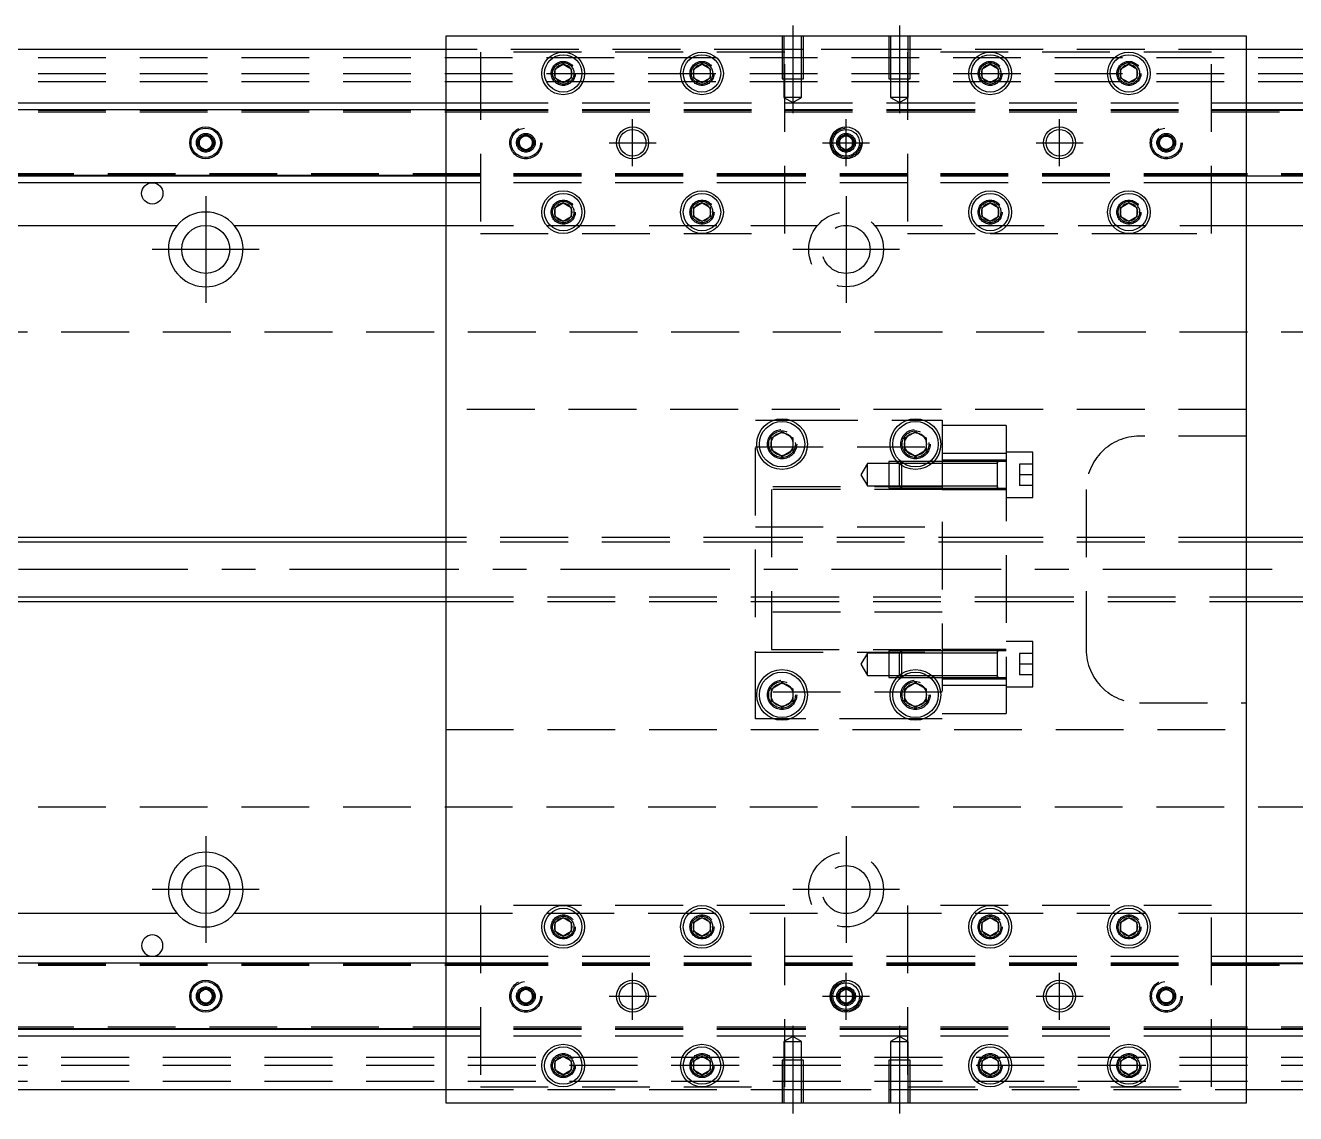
# Model space of a CAD drawing. Extents: x -12 to 911, y -284 to 102.
# Drawn here: x 226.2 to 464.2, y -102 to 102 of the extents above; entities that cross this region are included whole.
import ezdxf

# ---------------------------------------------------------------- set-up
doc = ezdxf.new("R2010")
doc.units = 0
doc.linetypes.add('CENTER', pattern=[50.8, 31.75, -6.35, 6.35, -6.35])
doc.linetypes.add('DASHED', pattern=[19.05, 12.7, -6.35])
doc.layers.get('0').update_dxf_attribs({"linetype": 'CONTINUOUS'})
doc.layers.add('CENTER', color=1, linetype='CENTER')

msp = doc.modelspace()

# ---------------------------------------------------------------- linework, layer by layer
at = {"color": 7, "linetype": 'CONTINUOUS'}
for p, q in [((455, 100), (305, 100)), ((305, 100), (305, -100)), ((455, -100), (455, 100)), ((305, 97.5), (0, 97.5)), ((760, 97.5), (455, 97.5)), ((325.5, 93.866026), (327, 94.73205)), ((325.5, 92.133974), (325.5, 93.866026)), ((327, 94.73205), (328.5, 93.866026)), ((328.5, 93.866026), (328.5, 92.133974)), ((351.5, 93.866026), (353, 94.73205)), ((351.5, 92.133974), (351.5, 93.866026)), ((353, 94.73205), (354.5, 93.866026)), ((354.5, 93.866026), (354.5, 92.133974)), ((405.5, 93.866026), (407, 94.73205)), ((405.5, 92.133974), (405.5, 93.866026)), ((407, 94.73205), (408.5, 93.866026)), ((408.5, 93.866026), (408.5, 92.133974)), ((431.5, 93.866026), (433, 94.73205)), ((431.5, 92.133974), (431.5, 93.866026)), ((433, 94.73205), (434.5, 93.866026)), ((434.5, 93.866026), (434.5, 92.133974)), ((327, 91.26795), (325.5, 92.133974)), ((328.5, 92.133974), (327, 91.26795)), ((353, 91.26795), (351.5, 92.133974)), ((354.5, 92.133974), (353, 91.26795)), ((407, 91.26795), (405.5, 92.133974)), ((408.5, 92.133974), (407, 91.26795)), ((433, 91.26795), (431.5, 92.133974)), ((434.5, 92.133974), (433, 91.26795)), ((0, 87.5), (305, 87.5)), ((0, 86.247728), (305, 86.247728)), ((455, 87.5), (760, 87.5)), ((455, 86.247728), (760, 86.247728)), ((258.75, 80.721688), (260, 81.443376)), ((260, 81.443376), (261.25, 80.721688)), ((258.75, 79.278312), (258.75, 80.721688)), ((260, 78.556624), (258.75, 79.278312)), ((261.25, 79.278312), (260, 78.556624)), ((261.25, 80.721688), (261.25, 79.278312)), ((305, 73.752272), (0, 73.752272)), ((305, 72.5), (0, 72.5)), ((760, 73.752272), (455, 73.752272)), ((760, 72.5), (455, 72.5)), ((325.5, 67.866026), (327, 68.73205)), ((325.5, 66.133974), (325.5, 67.866026)), ((327, 68.73205), (328.5, 67.866026)), ((328.5, 67.866026), (328.5, 66.133974)), ((351.5, 67.866026), (353, 68.73205)), ((351.5, 66.133974), (351.5, 67.866026)), ((353, 68.73205), (354.5, 67.866026)), ((354.5, 67.866026), (354.5, 66.133974)), ((405.5, 67.866026), (407, 68.73205)), ((405.5, 66.133974), (405.5, 67.866026)), ((407, 68.73205), (408.5, 67.866026)), ((408.5, 67.866026), (408.5, 66.133974)), ((431.5, 67.866026), (433, 68.73205)), ((431.5, 66.133974), (431.5, 67.866026)), ((433, 68.73205), (434.5, 67.866026)), ((434.5, 67.866026), (434.5, 66.133974)), ((145.361903, 64.5), (254.638097, 64.5)), ((265.361903, 64.5), (305, 64.5)), ((327, 65.26795), (325.5, 66.133974)), ((328.5, 66.133974), (327, 65.26795)), ((353, 65.26795), (351.5, 66.133974)), ((354.5, 66.133974), (353, 65.26795)), ((407, 65.26795), (405.5, 66.133974)), ((408.5, 66.133974), (407, 65.26795)), ((433, 65.26795), (431.5, 66.133974)), ((434.5, 66.133974), (433, 65.26795)), ((455, 64.5), (494.638097, 64.5)), ((366, 24.6547), (368, 25.809402)), ((366, 22.3453), (366, 24.6547)), ((368, 25.809402), (370, 24.6547)), ((370, 24.6547), (370, 22.3453)), ((391, 24.6547), (393, 25.809402)), ((391, 22.3453), (391, 24.6547)), ((393, 25.809402), (395, 24.6547)), ((395, 24.6547), (395, 22.3453)), ((368, 21.190598), (366, 22.3453)), ((370, 22.3453), (368, 21.190598)), ((393, 21.190598), (391, 22.3453)), ((395, 22.3453), (393, 21.190598)), ((408.4, 15.253516), (408.4, 15.254372)), ((305, 6), (60.5, 6)), ((705, 6), (455, 6)), ((60.5, -6), (305, -6)), ((455, -6), (705, -6)), ((408.4, -15.65352), (408.4, -15.253516)), ((366, -22.3453), (368, -21.190598)), ((368, -21.190598), (370, -22.3453)), ((391, -22.3453), (393, -21.190598)), ((393, -21.190598), (395, -22.3453)), ((408.4, -20.253526), (408.4, -19.85352)), ((366, -24.6547), (366, -22.3453)), ((370, -22.3453), (370, -24.6547)), ((391, -24.6547), (391, -22.3453)), ((395, -22.3453), (395, -24.6547)), ((368, -25.809402), (366, -24.6547)), ((370, -24.6547), (368, -25.809402)), ((393, -25.809402), (391, -24.6547)), ((395, -24.6547), (393, -25.809402)), ((254.638097, -64.5), (145.361903, -64.5)), ((305, -64.5), (265.361903, -64.5)), ((325.5, -66.133974), (327, -65.26795)), ((325.5, -67.866026), (325.5, -66.133974)), ((327, -65.26795), (328.5, -66.133974)), ((328.5, -66.133974), (328.5, -67.866026)), ((351.5, -66.133974), (353, -65.26795)), ((351.5, -67.866026), (351.5, -66.133974)), ((353, -65.26795), (354.5, -66.133974)), ((354.5, -66.133974), (354.5, -67.866026)), ((405.5, -66.133974), (407, -65.26795)), ((405.5, -67.866026), (405.5, -66.133974)), ((407, -65.26795), (408.5, -66.133974)), ((408.5, -66.133974), (408.5, -67.866026)), ((431.5, -66.133974), (433, -65.26795)), ((431.5, -67.866026), (431.5, -66.133974)), ((433, -65.26795), (434.5, -66.133974)), ((434.5, -66.133974), (434.5, -67.866026)), ((494.638097, -64.5), (455, -64.5)), ((327, -68.73205), (325.5, -67.866026)), ((328.5, -67.866026), (327, -68.73205)), ((353, -68.73205), (351.5, -67.866026)), ((354.5, -67.866026), (353, -68.73205)), ((407, -68.73205), (405.5, -67.866026)), ((408.5, -67.866026), (407, -68.73205)), ((433, -68.73205), (431.5, -67.866026)), ((434.5, -67.866026), (433, -68.73205)), ((0, -72.5), (305, -72.5)), ((0, -73.752272), (305, -73.752272)), ((455, -72.5), (760, -72.5)), ((455, -73.752272), (760, -73.752272)), ((258.75, -79.278312), (260, -78.556624)), ((258.75, -80.721688), (258.75, -79.278312)), ((260, -81.443376), (258.75, -80.721688)), ((260, -78.556624), (261.25, -79.278312)), ((261.25, -80.721688), (260, -81.443376)), ((261.25, -79.278312), (261.25, -80.721688)), ((305, -86.247728), (0, -86.247728)), ((305, -87.5), (0, -87.5)), ((760, -86.247728), (455, -86.247728)), ((760, -87.5), (455, -87.5)), ((325.5, -92.133974), (327, -91.26795)), ((325.5, -93.866026), (325.5, -92.133974)), ((327, -91.26795), (328.5, -92.133974)), ((328.5, -92.133974), (328.5, -93.866026)), ((351.5, -92.133974), (353, -91.26795)), ((351.5, -93.866026), (351.5, -92.133974)), ((353, -91.26795), (354.5, -92.133974)), ((354.5, -92.133974), (354.5, -93.866026)), ((405.5, -92.133974), (407, -91.26795)), ((405.5, -93.866026), (405.5, -92.133974)), ((407, -91.26795), (408.5, -92.133974)), ((408.5, -92.133974), (408.5, -93.866026)), ((431.5, -92.133974), (433, -91.26795)), ((431.5, -93.866026), (431.5, -92.133974)), ((433, -91.26795), (434.5, -92.133974)), ((434.5, -92.133974), (434.5, -93.866026)), ((327, -94.73205), (325.5, -93.866026)), ((328.5, -93.866026), (327, -94.73205)), ((353, -94.73205), (351.5, -93.866026)), ((354.5, -93.866026), (353, -94.73205)), ((407, -94.73205), (405.5, -93.866026)), ((408.5, -93.866026), (407, -94.73205)), ((433, -94.73205), (431.5, -93.866026)), ((434.5, -93.866026), (433, -94.73205)), ((0, -97.5), (305, -97.5)), ((455, -97.5), (760, -97.5)), ((305, -100), (455, -100))]:
    msp.add_line(p, q, dxfattribs=at)
at = {"color": 3, "linetype": 'DASHED'}
for p, q in [((368.000006, 100), (368.000006, 92)), ((368.35, 100), (368.35, 92)), ((371.65, 92), (371.65, 100)), ((371.999994, 92), (371.999994, 100)), ((388.000006, 100), (388.000006, 92)), ((388.35, 100), (388.35, 92)), ((391.65, 92), (391.65, 100)), ((391.999994, 92), (391.999994, 100)), ((0, 96), (760, 96)), ((368.000006, 97.5), (305, 97.5)), ((311.5, 97), (311.5, 63)), ((368.5, 97), (311.5, 97)), ((371.999994, 97.5), (368.000006, 97.5)), ((368.5, 63), (368.5, 97)), ((388.000006, 97.5), (371.999994, 97.5)), ((391.999994, 97.5), (388.000006, 97.5)), ((448.5, 97), (391.5, 97)), ((391.5, 97), (391.5, 63)), ((455, 97.5), (391.999994, 97.5)), ((448.5, 63), (448.5, 97)), ((0, 93), (760, 93)), ((325, 93), (325.030168, 93.346066)), ((354.973226, 93.326156), (355, 93)), ((408.973226, 93.326156), (409, 93)), ((431, 93), (431.030168, 93.346066)), ((0, 91.5), (760, 91.5)), ((368.000006, 92), (371.999994, 92)), ((368.35, 92), (368.35, 88.5)), ((371.65, 88.5), (371.65, 92)), ((388.000006, 92), (391.999994, 92)), ((388.35, 92), (388.35, 88.5)), ((391.65, 88.5), (391.65, 92)), ((371.65, 88.5), (368.35, 88.5)), ((368.35, 88.5), (370, 87.547372)), ((370, 87.547372), (371.65, 88.5)), ((391.65, 88.5), (388.35, 88.5)), ((388.35, 88.5), (390, 87.547372)), ((390, 87.547372), (391.65, 88.5)), ((0, 86.1147), (305, 86.1147)), ((0, 86.1), (311.5, 86.1)), ((0, 85.8), (311.5, 85.8)), ((305, 87.5), (311.5, 87.5)), ((305, 86.247728), (311.5, 86.247728)), ((305, 86.1147), (311.5, 86.1147)), ((311.5, 87.5), (368.5, 87.5)), ((311.5, 86.247728), (368.5, 86.247728)), ((311.5, 86.1147), (368.5, 86.1147)), ((311.5, 86.1), (368.5, 86.1)), ((311.5, 86.1), (368.5, 86.1)), ((311.5, 85.8), (368.5, 85.8)), ((311.5, 85.8), (368.5, 85.8)), ((368.5, 87.5), (391.5, 87.5)), ((368.5, 86.247728), (391.5, 86.247728)), ((368.5, 86.1147), (391.5, 86.1147)), ((368.5, 86.1), (391.5, 86.1)), ((368.5, 85.8), (391.5, 85.8)), ((391.5, 87.5), (448.5, 87.5)), ((391.5, 86.247728), (448.5, 86.247728)), ((391.5, 86.1147), (448.5, 86.1147)), ((391.5, 86.1), (448.5, 86.1)), ((391.5, 86.1), (448.5, 86.1)), ((391.5, 85.8), (448.5, 85.8)), ((391.5, 85.8), (448.5, 85.8)), ((448.5, 87.5), (455, 87.5)), ((448.5, 86.247728), (455, 86.247728)), ((448.5, 86.1147), (455, 86.1147)), ((448.5, 86.1), (760, 86.1)), ((448.5, 85.8), (760, 85.8)), ((455, 86.1147), (760, 86.1147)), ((318.75, 80.721688), (320, 81.443376)), ((320, 81.443376), (321.25, 80.721688)), ((378.75, 80.721688), (380, 81.443376)), ((380, 81.443376), (381.25, 80.721688)), ((438.75, 80.721688), (440, 81.443376)), ((440, 81.443376), (441.25, 80.721688)), ((261.477374, 80.25955), (261.5, 80)), ((318.75, 79.278312), (318.75, 80.721688)), ((320, 78.556624), (318.75, 79.278312)), ((321.25, 79.278312), (320, 78.556624)), ((321.25, 80.721688), (321.25, 79.278312)), ((321.477374, 80.25955), (321.5, 80)), ((378.75, 79.278312), (378.75, 80.721688)), ((380, 78.556624), (378.75, 79.278312)), ((381.25, 79.278312), (380, 78.556624)), ((381.25, 80.721688), (381.25, 79.278312)), ((381.477374, 80.25955), (381.5, 80)), ((438.5, 80), (438.52041, 80.24661)), ((438.75, 79.278312), (438.75, 80.721688)), ((440, 78.556624), (438.75, 79.278312)), ((441.25, 79.278312), (440, 78.556624)), ((441.25, 80.721688), (441.25, 79.278312)), ((311.5, 74.2), (0, 74.2)), ((311.5, 73.9), (0, 73.9)), ((305, 73.8853), (0, 73.8853)), ((311.5, 73.8853), (305, 73.8853)), ((368.5, 74.2), (311.5, 74.2)), ((368.5, 73.9), (311.5, 73.9)), ((368.5, 73.8853), (311.5, 73.8853)), ((391.5, 74.2), (368.5, 74.2)), ((391.5, 73.9), (368.5, 73.9)), ((391.5, 73.8853), (368.5, 73.8853)), ((448.5, 74.2), (391.5, 74.2)), ((448.5, 73.9), (391.5, 73.9)), ((448.5, 73.8853), (391.5, 73.8853)), ((760, 74.2), (448.5, 74.2)), ((760, 73.9), (448.5, 73.9)), ((455, 73.8853), (448.5, 73.8853)), ((760, 73.8853), (455, 73.8853)), ((311.5, 73.752272), (305, 73.752272)), ((311.5, 72.5), (305, 72.5)), ((368.5, 73.752272), (311.5, 73.752272)), ((368.5, 72.5), (311.5, 72.5)), ((391.5, 73.752272), (368.5, 73.752272)), ((391.5, 72.5), (368.5, 72.5)), ((448.5, 73.752272), (391.5, 73.752272)), ((448.5, 72.5), (391.5, 72.5)), ((455, 73.752272), (448.5, 73.752272)), ((455, 72.5), (448.5, 72.5)), ((328.973226, 67.326156), (329, 67)), ((351, 67), (351.023172, 67.30356)), ((408.973226, 67.326156), (409, 67)), ((434.973226, 67.326156), (435, 67)), ((305, 64.5), (374.638098, 64.5)), ((385.361903, 64.5), (455, 64.5)), ((311.5, 63), (368.5, 63)), ((391.5, 63), (407, 63)), ((407, 63), (433, 63)), ((433, 63), (448.5, 63)), ((760, 44.5), (0, 44.5)), ((455, 30), (305, 30)), ((363, 28), (366.47931, 28)), ((363, -28), (363, 28)), ((366.47931, 28), (369.52069, 28)), ((369.52069, 28), (391.47931, 28)), ((391.47931, 28), (394.52069, 28)), ((394.52069, 28), (398, 28)), ((398, 28), (398, -28)), ((410, 27), (398, 27)), ((410, 27), (410, 21.748564)), ((455, 25), (435, 25)), ((363, 23), (398, 23)), ((370.483582, 23.786038), (370.5, 23.5)), ((395.483582, 23.786038), (395.5, 23.5)), ((410, 21.748564), (398, 21.748564)), ((415, 22.00352), (410, 22.00352)), ((410, 21.748564), (410, -21.748564)), ((415, 13.50352), (415, 22.00352)), ((384, 19.85352), (382.787564, 17.75352)), ((384, 15.65352), (384, 19.85352)), ((388, 19.85352), (384, 19.85352)), ((388, 20.253516), (388, 15.253526)), ((389.532604, 20.253516), (388, 20.253516)), ((389.99998, 19.85352), (388, 19.85352)), ((390.25722, 20.253516), (389.532604, 20.253516)), ((390.33547, 20.18899), (390, 19.85352)), ((390, 19.81727), (390, 19.85352)), ((390.816954, 19.85352), (390, 19.85352)), ((390, 15.65352), (390, 19.81727)), ((390.39998, 20.253516), (390.25722, 20.253516)), ((390.4, 20.25352), (390.33547, 20.18899)), ((395.74278, 20.253516), (390.399994, 20.253516)), ((390.4, 20.25352), (390.4, 20.13808)), ((395.742786, 20.25352), (390.4, 20.25352)), ((390.4, 20.13808), (390.4, 19.524764)), ((390.4, 19.524764), (390.4, 15.25352)), ((395.183046, 19.85352), (390.816954, 19.85352)), ((396.04396, 19.85352), (395.183046, 19.85352)), ((396.467396, 20.253516), (395.74278, 20.253516)), ((396.467402, 20.25352), (395.742786, 20.25352)), ((398, 19.85352), (396.04396, 19.85352)), ((398, 20.253516), (396.467396, 20.253516)), ((398, 20.25352), (396.467402, 20.25352)), ((410, 20.50352), (398, 20.50352)), ((408.405, 20.25352), (398.00002, 20.25352)), ((408.4, 19.85352), (398.00002, 19.85352)), ((410, 20.25352), (408.395, 20.25352)), ((408.4, 19.996122), (408.4, 20.25352)), ((408.4, 20.25352), (408.4, 19.996072)), ((408.4, 15.51097), (408.4, 19.996122)), ((412.5, 19.75352), (412.5, 17.75352)), ((415, 19.75352), (412.5, 19.75352)), ((382.787564, 17.75352), (384, 15.65352)), ((412.5, 17.75352), (412.5, 15.75352)), ((415, 17.75352), (412.5, 17.75352)), ((398, 15.5), (363, 15.5)), ((366, 15), (366, -15)), ((398, 15), (366, 15)), ((384, 15.65352), (388, 15.65352)), ((388, 15.65352), (389.99998, 15.65352)), ((388, 15.253526), (390.39998, 15.253526)), ((390, 15.65352), (390.4, 15.25352)), ((390, 15.65352), (398, 15.65352)), ((390.4, 15.253526), (398, 15.253526)), ((390.4, 15.25352), (398, 15.25352)), ((398, 15.00352), (410, 15.00352)), ((398.00002, 15.65352), (408.4, 15.65352)), ((398.00002, 15.25352), (408.405, 15.25352)), ((408.395, 15.25352), (410, 15.25352)), ((408.4, 15.510988), (408.4, 15.25352)), ((408.4, 15.25352), (408.4, 15.51097)), ((415, 15.75352), (412.5, 15.75352)), ((425, 15), (425, -15)), ((410, 13.50352), (415, 13.50352)), ((363, 8), (398, 8)), ((365.99998, 6), (305, 6)), ((365.99998, 5.125), (305, 5.125)), ((410, 6), (366, 6)), ((410, 5.125), (366, 5.125)), ((455, 6), (410.00002, 6)), ((455, 5.125), (410.00002, 5.125)), ((305, -5.125), (365.99998, -5.125)), ((305, -6), (365.99998, -6)), ((366, -5.125), (410, -5.125)), ((366, -6), (410, -6)), ((410.00002, -5.125), (455, -5.125)), ((410.00002, -6), (455, -6)), ((398, -8), (363, -8)), ((415, -13.50352), (410, -13.50352)), ((415, -22.00352), (415, -13.50352)), ((363, -15.5), (398, -15.5)), ((366, -15), (398, -15)), ((384, -15.65352), (382.787564, -17.75352)), ((384, -19.85352), (384, -15.65352)), ((388, -15.65352), (384, -15.65352)), ((388, -15.253526), (388, -20.253516)), ((390.39998, -15.253526), (388, -15.253526)), ((389.99998, -15.65352), (388, -15.65352)), ((390.4, -15.25352), (390, -15.65352)), ((390, -19.81727), (390, -15.65352)), ((398, -15.65352), (390, -15.65352)), ((390.4, -15.25352), (390.4, -19.524764)), ((398, -15.25352), (390.4, -15.25352)), ((398, -15.253526), (390.4, -15.253526)), ((410, -15.00352), (398, -15.00352)), ((408.405, -15.25352), (398.00002, -15.25352)), ((408.4, -15.65352), (398.00002, -15.65352)), ((410, -15.25352), (408.395, -15.25352)), ((408.4, -15.51092), (408.4, -15.25352)), ((408.4, -15.25352), (408.4, -15.51097)), ((408.4, -19.996072), (408.4, -15.51092)), ((412.5, -15.75352), (412.5, -17.75352)), ((415, -15.75352), (412.5, -15.75352)), ((382.787564, -17.75352), (384, -19.85352)), ((412.5, -17.75352), (412.5, -19.75352)), ((415, -17.75352), (412.5, -17.75352)), ((384, -19.85352), (388, -19.85352)), ((388, -19.85352), (389.99998, -19.85352)), ((388, -20.253516), (389.532604, -20.253516)), ((389.532604, -20.253516), (390.25722, -20.253516)), ((390, -19.85352), (390, -19.81727)), ((390, -19.85352), (390.816954, -19.85352)), ((390, -19.85352), (390.33547, -20.18899)), ((390.25722, -20.253516), (390.39998, -20.253516)), ((390.33547, -20.18899), (390.4, -20.25352)), ((390.399994, -20.253516), (395.74278, -20.253516)), ((390.4, -19.524764), (390.4, -20.13808)), ((390.4, -20.13808), (390.4, -20.25352)), ((390.4, -20.25352), (395.742786, -20.25352)), ((390.816954, -19.85352), (395.183046, -19.85352)), ((395.183046, -19.85352), (396.04396, -19.85352)), ((395.74278, -20.253516), (396.467396, -20.253516)), ((395.742786, -20.25352), (396.467402, -20.25352)), ((396.04396, -19.85352), (398, -19.85352)), ((396.467396, -20.253516), (398, -20.253516)), ((396.467402, -20.25352), (398, -20.25352)), ((398, -20.50352), (410, -20.50352)), ((398.00002, -19.85352), (408.4, -19.85352)), ((398.00002, -20.25352), (408.405, -20.25352)), ((408.395, -20.25352), (410, -20.25352)), ((408.4, -19.996054), (408.4, -20.25352)), ((408.4, -20.25352), (408.4, -19.996072)), ((415, -19.75352), (412.5, -19.75352)), ((398, -23), (363, -23)), ((365.5, -23.5), (365.518502, -23.196412)), ((390.5, -23.5), (390.518502, -23.196412)), ((410, -21.748564), (398, -21.748564)), ((410, -21.748564), (398, -21.748564)), ((410, -21.748564), (410, -27)), ((410, -22.00352), (415, -22.00352)), ((435, -25), (455, -25)), ((366.47931, -28), (363, -28)), ((369.52069, -28), (366.47931, -28)), ((391.47931, -28), (369.52069, -28)), ((394.52069, -28), (391.47931, -28)), ((398, -28), (394.52069, -28)), ((398, -27), (410, -27)), ((305, -30), (455, -30)), ((0, -44.5), (760, -44.5)), ((368.5, -63), (311.5, -63)), ((311.5, -63), (311.5, -97)), ((368.5, -97), (368.5, -63)), ((391.5, -63), (391.5, -97)), ((448.5, -63), (391.5, -63)), ((448.5, -97), (448.5, -63)), ((374.638098, -64.5), (305, -64.5)), ((455, -64.5), (385.361902, -64.5)), ((325, -67), (325.030168, -66.653934)), ((354.973226, -66.673844), (355, -67)), ((405, -67), (405.023172, -66.69644)), ((431, -67), (431.030168, -66.653934)), ((305, -72.5), (311.5, -72.5)), ((305, -73.752272), (311.5, -73.752272)), ((311.5, -72.5), (368.5, -72.5)), ((311.5, -73.752272), (368.5, -73.752272)), ((368.5, -72.5), (391.5, -72.5)), ((368.5, -73.752272), (391.5, -73.752272)), ((391.5, -72.5), (448.5, -72.5)), ((391.5, -73.752272), (448.5, -73.752272)), ((448.5, -72.5), (455, -72.5)), ((448.5, -73.752272), (455, -73.752272)), ((0, -73.8853), (305, -73.8853)), ((0, -73.9), (311.5, -73.9)), ((0, -74.2), (311.5, -74.2)), ((305, -73.8853), (311.5, -73.8853)), ((311.5, -73.8853), (368.5, -73.8853)), ((311.5, -73.9), (368.5, -73.9)), ((311.5, -74.2), (368.5, -74.2)), ((368.5, -73.8853), (391.5, -73.8853)), ((368.5, -73.9), (391.5, -73.9)), ((368.5, -74.2), (391.5, -74.2)), ((391.5, -73.8853), (448.5, -73.8853)), ((391.5, -73.9), (448.5, -73.9)), ((391.5, -74.2), (448.5, -74.2)), ((448.5, -73.8853), (455, -73.8853)), ((448.5, -73.9), (760, -73.9)), ((448.5, -74.2), (760, -74.2)), ((455, -73.8853), (760, -73.8853)), ((258.5, -80), (258.516134, -79.78059)), ((318.5, -80), (318.516134, -79.78059)), ((318.75, -79.278312), (320, -78.556624)), ((318.75, -80.721688), (318.75, -79.278312)), ((320, -81.443376), (318.75, -80.721688)), ((320, -78.556624), (321.25, -79.278312)), ((321.25, -80.721688), (320, -81.443376)), ((321.25, -79.278312), (321.25, -80.721688)), ((378.5, -80), (378.516134, -79.78059)), ((378.75, -79.278312), (380, -78.556624)), ((378.75, -80.721688), (378.75, -79.278312)), ((380, -81.443376), (378.75, -80.721688)), ((380, -78.556624), (381.25, -79.278312)), ((381.25, -80.721688), (380, -81.443376)), ((381.25, -79.278312), (381.25, -80.721688)), ((438.5, -80), (438.52041, -79.75339)), ((438.75, -79.278312), (440, -78.556624)), ((438.75, -80.721688), (438.75, -79.278312)), ((440, -81.443376), (438.75, -80.721688)), ((440, -78.556624), (441.25, -79.278312)), ((441.25, -80.721688), (440, -81.443376)), ((441.25, -79.278312), (441.25, -80.721688)), ((311.5, -85.8), (0, -85.8)), ((311.5, -86.1), (0, -86.1)), ((305, -86.1147), (0, -86.1147)), ((311.5, -86.1147), (305, -86.1147)), ((311.5, -86.247728), (305, -86.247728)), ((311.5, -87.5), (305, -87.5)), ((368.5, -85.8), (311.5, -85.8)), ((368.5, -85.8), (311.5, -85.8)), ((368.5, -86.1), (311.5, -86.1)), ((368.5, -86.1), (311.5, -86.1)), ((368.5, -86.1147), (311.5, -86.1147)), ((368.5, -86.247728), (311.5, -86.247728)), ((368.5, -87.5), (311.5, -87.5)), ((370, -87.547372), (368.35, -88.5)), ((391.5, -85.8), (368.5, -85.8)), ((391.5, -86.1), (368.5, -86.1)), ((391.5, -86.1147), (368.5, -86.1147)), ((391.5, -86.247728), (368.5, -86.247728)), ((391.5, -87.5), (368.5, -87.5)), ((371.65, -88.5), (370, -87.547372)), ((390, -87.547372), (388.35, -88.5)), ((391.65, -88.5), (390, -87.547372)), ((448.5, -85.8), (391.5, -85.8)), ((448.5, -85.8), (391.5, -85.8)), ((448.5, -86.1), (391.5, -86.1)), ((448.5, -86.1), (391.5, -86.1)), ((448.5, -86.1147), (391.5, -86.1147)), ((448.5, -86.247728), (391.5, -86.247728)), ((448.5, -87.5), (391.5, -87.5)), ((760, -85.8), (448.5, -85.8)), ((760, -86.1), (448.5, -86.1)), ((455, -86.1147), (448.5, -86.1147)), ((455, -86.247728), (448.5, -86.247728)), ((455, -87.5), (448.5, -87.5)), ((760, -86.1147), (455, -86.1147)), ((368.35, -88.5), (370, -88.5)), ((368.35, -88.5), (368.35, -92)), ((370, -88.5), (371.65, -88.5)), ((371.65, -92), (371.65, -88.5)), ((388.35, -88.5), (390, -88.5)), ((388.35, -88.5), (388.35, -92)), ((390, -88.5), (391.65, -88.5)), ((391.65, -92), (391.65, -88.5)), ((760, -91.5), (0, -91.5)), ((328.973226, -92.673844), (329, -93)), ((354.973226, -92.673844), (355, -93)), ((371.999994, -92), (368.000006, -92)), ((368.000006, -92), (368.000006, -100)), ((368.35, -92), (368.35, -100)), ((371.65, -100), (371.65, -92)), ((371.999994, -100), (371.999994, -92)), ((391.999994, -92), (388.000006, -92)), ((388.000006, -92), (388.000006, -100)), ((388.35, -92), (388.35, -100)), ((391.65, -100), (391.65, -92)), ((391.999994, -100), (391.999994, -92)), ((405, -93), (405.023172, -92.69644)), ((434.973226, -92.673844), (435, -93)), ((760, -93), (0, -93)), ((760, -96), (0, -96)), ((305, -97.5), (368.000006, -97.5)), ((311.5, -97), (368.5, -97)), ((368.000006, -97.5), (371.999994, -97.5)), ((371.999994, -97.5), (388.000006, -97.5)), ((388.000006, -97.5), (391.999994, -97.5)), ((391.5, -97), (448.5, -97)), ((391.999994, -97.5), (455, -97.5))]:
    msp.add_line(p, q, dxfattribs=at)
at = {"color": 3, "linetype": 'CONTINUOUS'}
for p, q in [((305, 5.125), (60.5, 5.125)), ((705, 5.125), (455, 5.125)), ((60.5, -5.125), (305, -5.125)), ((455, -5.125), (705, -5.125))]:
    msp.add_line(p, q, dxfattribs=at)
at = {"color": 7, "linetype": 'CONTINUOUS'}
for centre, radius in [((327, 93), 4), ((327, 93), 3.5), ((353, 93), 4), ((353, 93), 3.5), ((407, 93), 4), ((407, 93), 3.5), ((433, 93), 4), ((433, 93), 3.5), ((260, 80), 3), ((260, 80), 2.75), ((340, 80), 2.5), ((380, 80), 3), ((380, 80), 2.5), ((420, 80), 2.5), ((250, 70.5), 2), ((327, 67), 4), ((327, 67), 3.5), ((353, 67), 4), ((353, 67), 3.5), ((407, 67), 4), ((407, 67), 3.5), ((433, 67), 4), ((433, 67), 3.5), ((260, 60), 4.5), ((368, 23.5), 4.75), ((368, 23.5), 4.25), ((393, 23.5), 4.75), ((393, 23.5), 4.25), ((368, -23.5), 4.75), ((393, -23.5), 4.75), ((368, -23.5), 4.25), ((393, -23.5), 4.25), ((260, -60), 4.5), ((327, -67), 4), ((327, -67), 3.5), ((353, -67), 4), ((353, -67), 3.5), ((407, -67), 4), ((407, -67), 3.5), ((433, -67), 4), ((433, -67), 3.5), ((260, -80), 3), ((260, -80), 2.75), ((340, -80), 2.5), ((380, -80), 3), ((380, -80), 2.5), ((420, -80), 2.5), ((327, -93), 4), ((327, -93), 3.5), ((353, -93), 4), ((353, -93), 3.5), ((407, -93), 4), ((407, -93), 3.5), ((433, -93), 4), ((433, -93), 3.5)]:
    msp.add_circle(centre, radius, dxfattribs=at)
at = {"color": 3, "linetype": 'DASHED'}
for centre, radius in [((327, 93), 2.25), ((353, 93), 2.25), ((407, 93), 2.25), ((433, 93), 2.25), ((327, 93), 2), ((353, 93), 2), ((407, 93), 2), ((433, 93), 2), ((260, 80), 1.75), ((260, 80), 1.5), ((320, 80), 3), ((320, 80), 2.75), ((320, 80), 1.75), ((320, 80), 1.5), ((380, 80), 2.75), ((380, 80), 1.75), ((380, 80), 1.5), ((440, 80), 3), ((440, 80), 2.75), ((440, 80), 1.75), ((440, 80), 1.5), ((440, 80), 1.25), ((327, 67), 2.25), ((353, 67), 2.25), ((407, 67), 2.25), ((433, 67), 2.25), ((327, 67), 2), ((353, 67), 2), ((380, 60), 7), ((407, 67), 2), ((433, 67), 2), ((380, 60), 4.5), ((368, 23.5), 2.75), ((393, 23.5), 2.75), ((368, 23.5), 2.5), ((393, 23.5), 2.5), ((368, -23.5), 2.75), ((368, -23.5), 2.5), ((393, -23.5), 2.75), ((393, -23.5), 2.5), ((380, -60), 7), ((380, -60), 4.5), ((327, -67), 2.25), ((327, -67), 2), ((353, -67), 2.25), ((353, -67), 2), ((407, -67), 2.25), ((407, -67), 2), ((433, -67), 2.25), ((433, -67), 2), ((260, -80), 1.75), ((260, -80), 1.5), ((320, -80), 3), ((320, -80), 2.75), ((320, -80), 1.75), ((320, -80), 1.5), ((380, -80), 2.75), ((380, -80), 1.75), ((380, -80), 1.5), ((440, -80), 3), ((440, -80), 2.75), ((440, -80), 1.75), ((440, -80), 1.5), ((440, -80), 1.25), ((327, -93), 2.25), ((327, -93), 2), ((353, -93), 2.25), ((353, -93), 2), ((407, -93), 2.25), ((407, -93), 2), ((433, -93), 2.25), ((433, -93), 2)]:
    msp.add_circle(centre, radius, dxfattribs=at)
at = {"color": 3, "linetype": 'CONTINUOUS'}
for centre in [(340, 80), (420, 80), (340, -80), (420, -80)]:
    msp.add_circle(centre, 3, dxfattribs=at)
at = {"color": 7, "linetype": 'CONTINUOUS'}
for centre, radius, start, end in [((327, 93), 1.65, 155.380023, 180), ((327, 93), 1.65, 180, 204.619977), ((327, 93), 1.65, 144.619977, 155.380023), ((327, 93), 1.65, 95.380023, 144.619977), ((327, 93), 1.65, 84.619977, 95.380023), ((327, 93), 1.65, 35.380023, 84.619977), ((327, 93), 1.65, 24.619977, 35.380023), ((327, 93), 1.65, 335.380023, 24.619977), ((353, 93), 1.65, 155.380023, 180), ((353, 93), 1.65, 180, 204.619977), ((353, 93), 1.65, 144.619977, 155.380023), ((353, 93), 1.65, 95.380023, 144.619977), ((353, 93), 1.65, 84.619977, 95.380023), ((353, 93), 1.65, 35.380023, 84.619977), ((353, 93), 1.65, 24.619977, 35.380023), ((353, 93), 1.65, 335.380023, 24.619977), ((407, 93), 1.65, 155.380023, 180), ((407, 93), 1.65, 180, 204.619977), ((407, 93), 1.65, 144.619977, 155.380023), ((407, 93), 1.65, 95.380023, 144.619977), ((407, 93), 1.65, 84.619977, 95.380023), ((407, 93), 1.65, 35.380023, 84.619977), ((407, 93), 1.65, 24.619977, 35.380023), ((407, 93), 1.65, 335.380023, 24.619977), ((433, 93), 1.65, 155.380023, 180), ((433, 93), 1.65, 180, 204.619977), ((433, 93), 1.65, 144.619977, 155.380023), ((433, 93), 1.65, 95.380023, 144.619977), ((433, 93), 1.65, 84.619977, 95.380023), ((433, 93), 1.65, 35.380023, 84.619977), ((433, 93), 1.65, 24.619977, 35.380023), ((433, 93), 1.65, 335.380023, 24.619977), ((327, 93), 1.65, 204.619977, 215.380023), ((327, 93), 1.65, 215.380023, 264.619977), ((327, 93), 1.65, 264.619977, 275.380023), ((327, 93), 1.65, 275.380023, 324.619977), ((327, 93), 1.65, 324.619977, 335.380023), ((353, 93), 1.65, 204.619977, 215.380023), ((353, 93), 1.65, 215.380023, 264.619977), ((353, 93), 1.65, 264.619977, 275.380023), ((353, 93), 1.65, 275.380023, 324.619977), ((353, 93), 1.65, 324.619977, 335.380023), ((407, 93), 1.65, 204.619977, 215.380023), ((407, 93), 1.65, 215.380023, 264.619977), ((407, 93), 1.65, 264.619977, 275.380023), ((407, 93), 1.65, 275.380023, 324.619977), ((407, 93), 1.65, 324.619977, 335.380023), ((433, 93), 1.65, 204.619977, 215.380023), ((433, 93), 1.65, 215.380023, 264.619977), ((433, 93), 1.65, 264.619977, 275.380023), ((433, 93), 1.65, 275.380023, 324.619977), ((433, 93), 1.65, 324.619977, 335.380023), ((260, 80), 1.25, 120, 180), ((260, 80), 1.25, 60, 120), ((260, 80), 1.25, 0, 60), ((260, 80), 1.25, 180, 240), ((260, 80), 1.25, 240, 300), ((260, 80), 1.25, 300, 0), ((260, 60), 7, 40.005201, 139.994799), ((327, 67), 1.65, 155.380023, 180), ((327, 67), 1.65, 180, 204.619977), ((327, 67), 1.65, 144.619977, 155.380023), ((327, 67), 1.65, 95.380023, 144.619977), ((327, 67), 1.65, 84.619977, 95.380023), ((327, 67), 1.65, 35.380023, 84.619977), ((327, 67), 1.65, 24.619977, 35.380023), ((327, 67), 1.65, 335.380023, 24.619977), ((353, 67), 1.65, 155.380023, 180), ((353, 67), 1.65, 180, 204.619977), ((353, 67), 1.65, 144.619977, 155.380023), ((353, 67), 1.65, 95.380023, 144.619977), ((353, 67), 1.65, 84.619977, 95.380023), ((353, 67), 1.65, 35.380023, 84.619977), ((353, 67), 1.65, 24.619977, 35.380023), ((353, 67), 1.65, 335.380023, 24.619977), ((407, 67), 1.65, 155.380023, 180), ((407, 67), 1.65, 180, 204.619977), ((407, 67), 1.65, 144.619977, 155.380023), ((407, 67), 1.65, 95.380023, 144.619977), ((407, 67), 1.65, 84.619977, 95.380023), ((407, 67), 1.65, 35.380023, 84.619977), ((407, 67), 1.65, 24.619977, 35.380023), ((407, 67), 1.65, 335.380023, 24.619977), ((433, 67), 1.65, 155.380023, 180), ((433, 67), 1.65, 180, 204.619977), ((433, 67), 1.65, 144.619977, 155.380023), ((433, 67), 1.65, 95.380023, 144.619977), ((433, 67), 1.65, 84.619977, 95.380023), ((433, 67), 1.65, 35.380023, 84.619977), ((433, 67), 1.65, 24.619977, 35.380023), ((433, 67), 1.65, 335.380023, 24.619977), ((260, 60), 7, 139.994799, 40.005201), ((327, 67), 1.65, 204.619977, 215.380023), ((327, 67), 1.65, 215.380023, 264.619977), ((327, 67), 1.65, 264.619977, 275.380023), ((327, 67), 1.65, 275.380023, 324.619977), ((327, 67), 1.65, 324.619977, 335.380023), ((353, 67), 1.65, 204.619977, 215.380023), ((353, 67), 1.65, 215.380023, 264.619977), ((353, 67), 1.65, 264.619977, 275.380023), ((353, 67), 1.65, 275.380023, 324.619977), ((353, 67), 1.65, 324.619977, 335.380023), ((407, 67), 1.65, 204.619977, 215.380023), ((407, 67), 1.65, 215.380023, 264.619977), ((407, 67), 1.65, 264.619977, 275.380023), ((407, 67), 1.65, 275.380023, 324.619977), ((407, 67), 1.65, 324.619977, 335.380023), ((433, 67), 1.65, 204.619977, 215.380023), ((433, 67), 1.65, 215.380023, 264.619977), ((433, 67), 1.65, 264.619977, 275.380023), ((433, 67), 1.65, 275.380023, 324.619977), ((433, 67), 1.65, 324.619977, 335.380023), ((368, 23.5), 2.1, 162.24721, 180), ((368, 23.5), 2.1, 137.75279, 162.24721), ((368, 23.5), 2.1, 102.24721, 137.75279), ((368, 23.5), 2.1, 77.75279, 102.24721), ((368, 23.5), 2.1, 42.24721, 77.75279), ((368, 23.5), 2.1, 17.75279, 42.24721), ((368, 23.5), 2.1, 342.24721, 17.75279), ((393, 23.5), 2.1, 162.24721, 180), ((393, 23.5), 2.1, 137.75279, 162.24721), ((393, 23.5), 2.1, 102.24721, 137.75279), ((393, 23.5), 2.1, 77.75279, 102.24721), ((393, 23.5), 2.1, 42.24721, 77.75279), ((393, 23.5), 2.1, 17.75279, 42.24721), ((393, 23.5), 2.1, 342.24721, 17.75279), ((368, 23.5), 2.1, 180, 197.75279), ((368, 23.5), 2.1, 197.75279, 222.24721), ((368, 23.5), 2.1, 222.24721, 257.75279), ((368, 23.5), 2.1, 257.75279, 282.24721), ((368, 23.5), 2.1, 282.24721, 317.75279), ((368, 23.5), 2.1, 317.75279, 342.24721), ((393, 23.5), 2.1, 180, 197.75279), ((393, 23.5), 2.1, 197.75279, 222.24721), ((393, 23.5), 2.1, 222.24721, 257.75279), ((393, 23.5), 2.1, 257.75279, 282.24721), ((393, 23.5), 2.1, 282.24721, 317.75279), ((393, 23.5), 2.1, 317.75279, 342.24721), ((368, -23.5), 2.1, 77.75279, 102.24721), ((393, -23.5), 2.1, 77.75279, 102.24721), ((368, -23.5), 2.1, 162.24721, 180), ((368, -23.5), 2.1, 180, 197.75279), ((368, -23.5), 2.1, 137.75279, 162.24721), ((368, -23.5), 2.1, 102.24721, 137.75279), ((368, -23.5), 2.1, 42.24721, 77.75279), ((368, -23.5), 2.1, 17.75279, 42.24721), ((368, -23.5), 2.1, 342.24721, 17.75279), ((393, -23.5), 2.1, 162.24721, 180), ((393, -23.5), 2.1, 180, 197.75279), ((393, -23.5), 2.1, 137.75279, 162.24721), ((393, -23.5), 2.1, 102.24721, 137.75279), ((393, -23.5), 2.1, 42.24721, 77.75279), ((393, -23.5), 2.1, 17.75279, 42.24721), ((393, -23.5), 2.1, 342.24721, 17.75279), ((368, -23.5), 2.1, 197.75279, 222.24721), ((368, -23.5), 2.1, 222.24721, 257.75279), ((368, -23.5), 2.1, 257.75279, 282.24721), ((368, -23.5), 2.1, 282.24721, 317.75279), ((368, -23.5), 2.1, 317.75279, 342.24721), ((393, -23.5), 2.1, 197.75279, 222.24721), ((393, -23.5), 2.1, 222.24721, 257.75279), ((393, -23.5), 2.1, 257.75279, 282.24721), ((393, -23.5), 2.1, 282.24721, 317.75279), ((393, -23.5), 2.1, 317.75279, 342.24721), ((260, -60), 7, 319.994799, 220.005201), ((260, -60), 7, 220.005201, 319.994799), ((327, -67), 1.65, 155.380023, 180), ((327, -67), 1.65, 144.619977, 155.380023), ((327, -67), 1.65, 95.380023, 144.619977), ((327, -67), 1.65, 84.619977, 95.380023), ((327, -67), 1.65, 35.380023, 84.619977), ((327, -67), 1.65, 24.619977, 35.380023), ((327, -67), 1.65, 335.380023, 24.619977), ((353, -67), 1.65, 155.380023, 180), ((353, -67), 1.65, 144.619977, 155.380023), ((353, -67), 1.65, 95.380023, 144.619977), ((353, -67), 1.65, 84.619977, 95.380023), ((353, -67), 1.65, 35.380023, 84.619977), ((353, -67), 1.65, 24.619977, 35.380023), ((353, -67), 1.65, 335.380023, 24.619977), ((407, -67), 1.65, 155.380023, 180), ((407, -67), 1.65, 144.619977, 155.380023), ((407, -67), 1.65, 95.380023, 144.619977), ((407, -67), 1.65, 84.619977, 95.380023), ((407, -67), 1.65, 35.380023, 84.619977), ((407, -67), 1.65, 24.619977, 35.380023), ((407, -67), 1.65, 335.380023, 24.619977), ((433, -67), 1.65, 155.380023, 180), ((433, -67), 1.65, 144.619977, 155.380023), ((433, -67), 1.65, 95.380023, 144.619977), ((433, -67), 1.65, 84.619977, 95.380023), ((433, -67), 1.65, 35.380023, 84.619977), ((433, -67), 1.65, 24.619977, 35.380023), ((433, -67), 1.65, 335.380023, 24.619977), ((250, -70.5), 2, 90, 270), ((250, -70.5), 2, 270, 90), ((327, -67), 1.65, 180, 204.619977), ((327, -67), 1.65, 204.619977, 215.380023), ((327, -67), 1.65, 215.380023, 264.619977), ((327, -67), 1.65, 264.619977, 275.380023), ((327, -67), 1.65, 275.380023, 324.619977), ((327, -67), 1.65, 324.619977, 335.380023), ((353, -67), 1.65, 180, 204.619977), ((353, -67), 1.65, 204.619977, 215.380023), ((353, -67), 1.65, 215.380023, 264.619977), ((353, -67), 1.65, 264.619977, 275.380023), ((353, -67), 1.65, 275.380023, 324.619977), ((353, -67), 1.65, 324.619977, 335.380023), ((407, -67), 1.65, 180, 204.619977), ((407, -67), 1.65, 204.619977, 215.380023), ((407, -67), 1.65, 215.380023, 264.619977), ((407, -67), 1.65, 264.619977, 275.380023), ((407, -67), 1.65, 275.380023, 324.619977), ((407, -67), 1.65, 324.619977, 335.380023), ((433, -67), 1.65, 180, 204.619977), ((433, -67), 1.65, 204.619977, 215.380023), ((433, -67), 1.65, 215.380023, 264.619977), ((433, -67), 1.65, 264.619977, 275.380023), ((433, -67), 1.65, 275.380023, 324.619977), ((433, -67), 1.65, 324.619977, 335.380023), ((260, -80), 1.25, 120, 180), ((260, -80), 1.25, 180, 240), ((260, -80), 1.25, 60, 120), ((260, -80), 1.25, 0, 60), ((260, -80), 1.25, 300, 0), ((260, -80), 1.25, 240, 300), ((327, -93), 1.65, 155.380023, 180), ((327, -93), 1.65, 144.619977, 155.380023), ((327, -93), 1.65, 95.380023, 144.619977), ((327, -93), 1.65, 84.619977, 95.380023), ((327, -93), 1.65, 35.380023, 84.619977), ((327, -93), 1.65, 24.619977, 35.380023), ((327, -93), 1.65, 335.380023, 24.619977), ((353, -93), 1.65, 155.380023, 180), ((353, -93), 1.65, 144.619977, 155.380023), ((353, -93), 1.65, 95.380023, 144.619977), ((353, -93), 1.65, 84.619977, 95.380023), ((353, -93), 1.65, 35.380023, 84.619977), ((353, -93), 1.65, 24.619977, 35.380023), ((353, -93), 1.65, 335.380023, 24.619977), ((407, -93), 1.65, 155.380023, 180), ((407, -93), 1.65, 144.619977, 155.380023), ((407, -93), 1.65, 95.380023, 144.619977), ((407, -93), 1.65, 84.619977, 95.380023), ((407, -93), 1.65, 35.380023, 84.619977), ((407, -93), 1.65, 24.619977, 35.380023), ((407, -93), 1.65, 335.380023, 24.619977), ((433, -93), 1.65, 155.380023, 180), ((433, -93), 1.65, 144.619977, 155.380023), ((433, -93), 1.65, 95.380023, 144.619977), ((433, -93), 1.65, 84.619977, 95.380023), ((433, -93), 1.65, 35.380023, 84.619977), ((433, -93), 1.65, 24.619977, 35.380023), ((433, -93), 1.65, 335.380023, 24.619977), ((327, -93), 1.65, 180, 204.619977), ((327, -93), 1.65, 204.619977, 215.380023), ((327, -93), 1.65, 215.380023, 264.619977), ((327, -93), 1.65, 264.619977, 275.380023), ((327, -93), 1.65, 275.380023, 324.619977), ((327, -93), 1.65, 324.619977, 335.380023), ((353, -93), 1.65, 180, 204.619977), ((353, -93), 1.65, 204.619977, 215.380023), ((353, -93), 1.65, 215.380023, 264.619977), ((353, -93), 1.65, 264.619977, 275.380023), ((353, -93), 1.65, 275.380023, 324.619977), ((353, -93), 1.65, 324.619977, 335.380023), ((407, -93), 1.65, 180, 204.619977), ((407, -93), 1.65, 204.619977, 215.380023), ((407, -93), 1.65, 215.380023, 264.619977), ((407, -93), 1.65, 264.619977, 275.380023), ((407, -93), 1.65, 275.380023, 324.619977), ((407, -93), 1.65, 324.619977, 335.380023), ((433, -93), 1.65, 180, 204.619977), ((433, -93), 1.65, 204.619977, 215.380023), ((433, -93), 1.65, 215.380023, 264.619977), ((433, -93), 1.65, 264.619977, 275.380023), ((433, -93), 1.65, 275.380023, 324.619977), ((433, -93), 1.65, 324.619977, 335.380023)]:
    msp.add_arc(centre, radius, start, end, dxfattribs=at)
at = {"color": 3, "linetype": 'DASHED'}
for centre, radius, start, end in [((320, 80), 1.25, 300, 180), ((380, 80), 1.25, 300, 180), ((320, 80), 1.25, 180, 240), ((320, 80), 1.25, 240, 300), ((380, 80), 1.25, 180, 240), ((380, 80), 1.25, 240, 300), ((435, 15), 10, 90, 180), ((435, -15), 10, 180, 270), ((320, -80), 1.25, 120, 180), ((320, -80), 1.25, 180, 60), ((320, -80), 1.25, 60, 120), ((380, -80), 1.25, 120, 180), ((380, -80), 1.25, 180, 60), ((380, -80), 1.25, 60, 120)]:
    msp.add_arc(centre, radius, start, end, dxfattribs=at)
at = {"layer": 'CENTER', "color": 1, "linetype": 'CENTER'}
for p, q in [((370, 102), (370, 85.547372)), ((390, 102), (390, 85.547372)), ((340, 75.6), (340, 84.4)), ((380, 75.6), (380, 84.4)), ((420, 75.6), (420, 84.4)), ((335.6, 80), (344.4, 80)), ((375.6, 80), (384.4, 80)), ((415.6, 80), (424.4, 80)), ((260, 70), (260, 50)), ((380, 70), (380, 50)), ((270, 60), (250, 60)), ((390, 60), (370, 60)), ((815.445, 0), (-11.795, 0)), ((260, -50), (260, -70)), ((380, -50), (380, -70)), ((270, -60), (250, -60)), ((390, -60), (370, -60)), ((340, -84.4), (340, -75.6)), ((380, -84.4), (380, -75.6)), ((420, -84.4), (420, -75.6)), ((335.6, -80), (344.4, -80)), ((375.6, -80), (384.4, -80)), ((415.6, -80), (424.4, -80)), ((370, -85.547372), (370, -102)), ((390, -85.547372), (390, -102))]:
    msp.add_line(p, q, dxfattribs=at)

doc.saveas('drawing.dxf')
